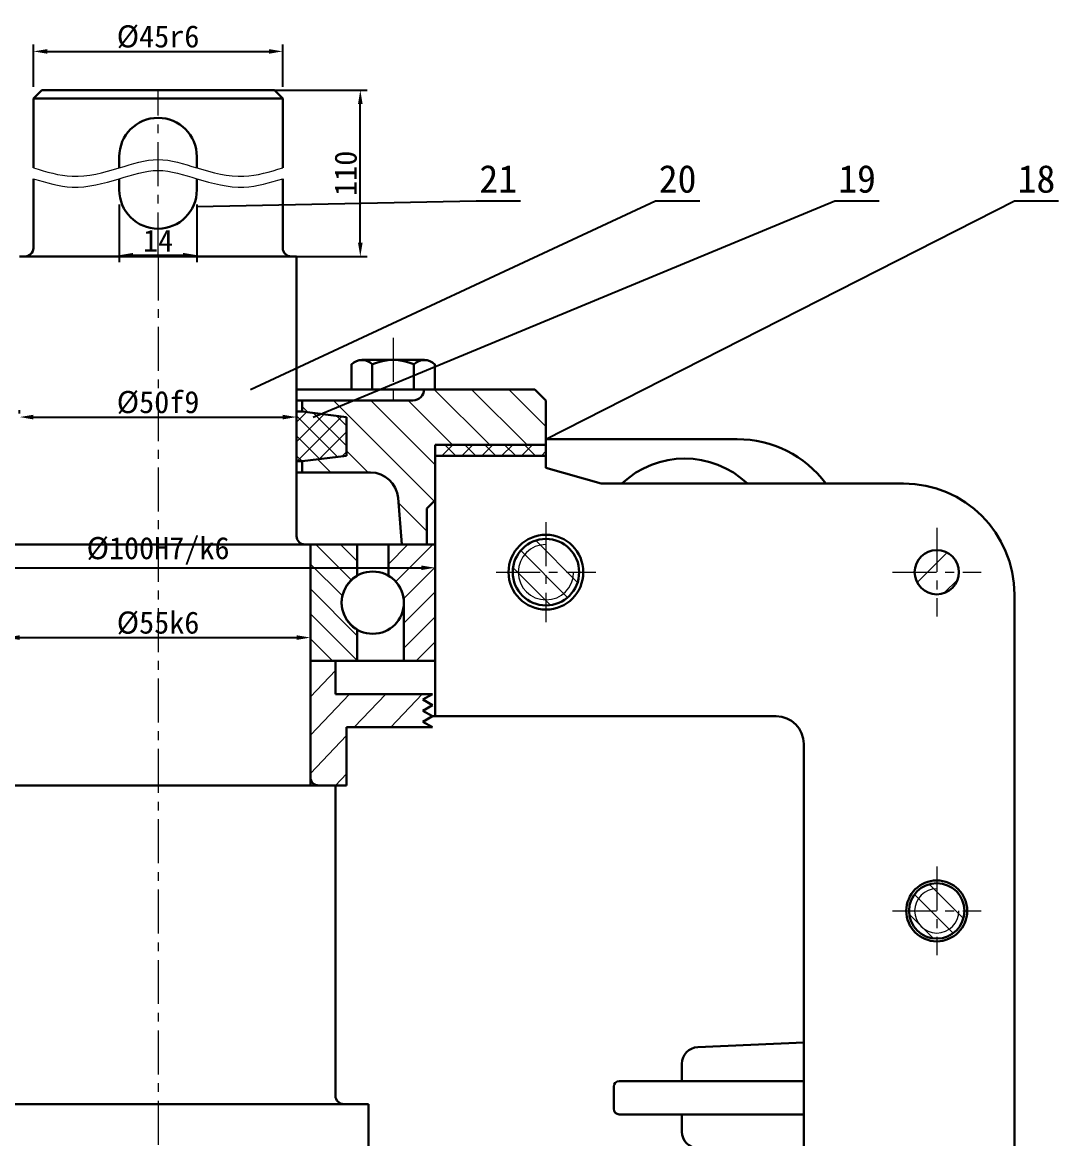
# Model space of a CAD drawing. Header units: millimetres. Extents: x 0 to 1189, y 0 to 841.
# Drawn here: x 443.9 to 630.9, y 249.1 to 450.6 of the extents above; entities that cross this region are included whole.
import ezdxf
from ezdxf import colors
from ezdxf.entities.mleader import LeaderData, LeaderLine
from ezdxf.enums import TextEntityAlignment as Align
from ezdxf.math import Vec2, Vec3

# ---------------------------------------------------------------- set-up
doc = ezdxf.new("R2010")
doc.units = ezdxf.units.MM
doc.header["$LTSCALE"] = 0.25
doc.linetypes.add('CENTER', pattern=[50.8, 31.75, -6.35, 6.35, -6.35])
for name, color, linetype, lineweight in [('中心线', 7, 'CENTER', 15), ('剖面线', 5, 'Continuous', 15), ('尺寸', 3, 'Continuous', 15), ('文字', 7, 'Continuous', 15), ('标注', 7, 'Continuous', 15), ('粗实线', 7, 'Continuous', 30), ('细实线', 7, 'Continuous', 15)]:
    doc.layers.add(name, color=color, linetype=linetype, lineweight=lineweight)
doc.styles.add('Songti', font='')
doc.styles.get("Standard").update_dxf_attribs({"font": ''})
doc.styles.get('Songti').set_extended_font_data('SimSun')
doc.styles.get('Standard').set_extended_font_data('SimSun')
doc.dimstyles.new('Songti', dxfattribs={"dimtxt": 4, "dimasz": 2.5, "dimexe": 1.25, "dimexo": 0.625, "dimtad": 1, "dimdec": 0, "dimdsep": 46, "dimtxsty": 'Songti', "dimcen": 2.5, "dimadec": 0, "dimazin": 0, "dimtfac": 1, "dimtdec": 3, "dimtmove": 0, "dimatfit": 3, "dimfxl": 1, "dimarcsym": 0})

# ---------------------------------------------------------------- blocks, each defined once
blk = doc.blocks.new('*D939')
at = {"layer": 'Defpoints', "color": 0, "transparency": 16777216}
for p in [(490.86, 445.31), (445.86, 438.31), (490.86, 438.31)]:
    blk.add_point(p, dxfattribs=at)
at = {"layer": '尺寸', "color": 0, "lineweight": -2, "transparency": 16777216}
for p, q in [((445.86, 438.93), (445.86, 446.56)), ((448.36, 445.31), (488.36, 445.31)), ((490.86, 438.93), (490.86, 446.56))]:
    blk.add_line(p, q, dxfattribs=at)
at = {"layer": '尺寸', "color": 0, "transparency": 16777216}
for points in [[(448.36, 445.72), (448.36, 444.89), (445.86, 445.31)], [(488.36, 445.72), (488.36, 444.89), (490.86, 445.31)]]:
    blk.add_solid(points, dxfattribs=at)
at = {"layer": '尺寸', "color": 0, "transparency": 16777216, "insert": (468.36, 447.93), "char_height": 4, "attachment_point": 5, "style": 'Songti'}
blk.add_mtext('%%c45r6', dxfattribs=at)
blk = doc.blocks.new('*D940')
at = {"layer": 'Defpoints', "color": 0, "transparency": 16777216}
for p in [(468.36, 438.31), (504.86, 438.31), (468.36, 408.31)]:
    blk.add_point(p, dxfattribs=at)
at = {"layer": '尺寸', "color": 0, "lineweight": -2, "transparency": 16777216}
for p, q in [((468.99, 438.31), (506.11, 438.31)), ((504.86, 410.81), (504.86, 435.81)), ((468.99, 408.31), (506.11, 408.31))]:
    blk.add_line(p, q, dxfattribs=at)
at = {"layer": '尺寸', "color": 0, "transparency": 16777216}
for points in [[(504.44, 435.81), (505.28, 435.81), (504.86, 438.31)], [(504.44, 410.81), (505.28, 410.81), (504.86, 408.31)]]:
    blk.add_solid(points, dxfattribs=at)
at = {"layer": '尺寸', "color": 0, "transparency": 16777216, "insert": (502.24, 423.31), "char_height": 4, "attachment_point": 5, "rotation": 90, "style": 'Songti'}
blk.add_mtext('110', dxfattribs=at)
blk = doc.blocks.new('*D941')
at = {"layer": 'Defpoints', "color": 0, "transparency": 16777216}
for p in [(461.36, 418.31), (475.36, 418.31), (475.36, 408.52)]:
    blk.add_point(p, dxfattribs=at)
at = {"layer": '尺寸', "color": 0, "lineweight": -2, "transparency": 16777216}
for p, q in [((461.36, 417.68), (461.36, 407.27)), ((475.36, 417.68), (475.36, 407.27)), ((463.86, 408.52), (472.86, 408.52))]:
    blk.add_line(p, q, dxfattribs=at)
at = {"layer": '尺寸', "color": 0, "transparency": 16777216}
for points in [[(463.86, 408.94), (463.86, 408.1), (461.36, 408.52)], [(472.86, 408.94), (472.86, 408.1), (475.36, 408.52)]]:
    blk.add_solid(points, dxfattribs=at)
at = {"layer": '尺寸', "color": 0, "transparency": 16777216, "insert": (468.36, 411.14), "char_height": 4, "attachment_point": 5, "style": 'Songti'}
blk.add_mtext('14', dxfattribs=at)
blk = doc.blocks.new('*D950')
at = {"layer": 'Defpoints', "color": 0, "transparency": 16777216}
for p in [(440.86, 339.51), (495.86, 339.51), (495.86, 339.51)]:
    blk.add_point(p, dxfattribs=at)
at = {"layer": '尺寸', "color": 0, "lineweight": -2, "transparency": 16777216}
for p, q in [((440.86, 340.13), (440.86, 340.76)), ((495.86, 340.13), (495.86, 340.76)), ((443.36, 339.51), (493.36, 339.51))]:
    blk.add_line(p, q, dxfattribs=at)
at = {"layer": '尺寸', "color": 0, "transparency": 16777216}
for points in [[(443.36, 339.92), (443.36, 339.09), (440.86, 339.51)], [(493.36, 339.92), (493.36, 339.09), (495.86, 339.51)]]:
    blk.add_solid(points, dxfattribs=at)
at = {"layer": '尺寸', "color": 0, "transparency": 16777216, "insert": (468.36, 342.13), "char_height": 4, "attachment_point": 5, "style": 'Songti'}
blk.add_mtext('%%c55k6', dxfattribs=at)
blk = doc.blocks.new('*D951')
at = {"layer": 'Defpoints', "color": 0, "transparency": 16777216}
for p in [(418.36, 352.11), (518.36, 352.11), (518.36, 352.11)]:
    blk.add_point(p, dxfattribs=at)
at = {"layer": '尺寸', "color": 0, "lineweight": -2, "transparency": 16777216}
for p, q in [((418.36, 352.73), (418.36, 353.36)), ((518.36, 352.73), (518.36, 353.36)), ((420.86, 352.11), (515.86, 352.11))]:
    blk.add_line(p, q, dxfattribs=at)
at = {"layer": '尺寸', "color": 0, "transparency": 16777216}
for points in [[(420.86, 352.52), (420.86, 351.69), (418.36, 352.11)], [(515.86, 352.52), (515.86, 351.69), (518.36, 352.11)]]:
    blk.add_solid(points, dxfattribs=at)
at = {"layer": '尺寸', "color": 0, "transparency": 16777216, "insert": (468.36, 355.17), "char_height": 4, "attachment_point": 5, "style": 'Songti'}
blk.add_mtext('%%c100H7/k6', dxfattribs=at)
blk = doc.blocks.new('*D953')
at = {"layer": 'Defpoints', "color": 0, "transparency": 16777216}
for p in [(443.36, 379.31), (493.36, 379.31), (493.36, 379.31)]:
    blk.add_point(p, dxfattribs=at)
at = {"layer": '尺寸', "color": 0, "lineweight": -2, "transparency": 16777216}
for p, q in [((443.36, 379.93), (443.36, 380.56)), ((445.86, 379.31), (490.86, 379.31)), ((493.36, 379.93), (493.36, 380.56))]:
    blk.add_line(p, q, dxfattribs=at)
at = {"layer": '尺寸', "color": 0, "transparency": 16777216}
for points in [[(445.86, 379.72), (445.86, 378.89), (443.36, 379.31)], [(490.86, 379.72), (490.86, 378.89), (493.36, 379.31)]]:
    blk.add_solid(points, dxfattribs=at)
at = {"layer": '尺寸', "color": 0, "transparency": 16777216, "insert": (468.36, 381.93), "char_height": 4, "attachment_point": 5, "style": 'Songti'}
blk.add_mtext('%%c50f9', dxfattribs=at)
blk = doc.blocks.new('_None')

msp = doc.modelspace()

# ---------------------------------------------------------------- hatches: boundary and pattern name
at = {"layer": '剖面线'}
h = msp.add_hatch(dxfattribs=at)
h.set_pattern_fill('ANSI31', color=256, scale=1.5, angle=90, style=0)
edge = h.paths.add_edge_path(flags=16)
edge.add_arc((506.69, 364.31), 5, 4.6907, 90)
edge.add_line((506.69, 369.31), (494.36, 369.31))
edge.add_line((494.36, 369.31), (494.36, 371.32))
edge.add_line((494.36, 371.32), (502.36, 372.31))
edge.add_line((502.36, 372.31), (502.36, 379.31))
edge.add_line((502.36, 379.31), (494.36, 380.29))
edge.add_line((494.36, 380.29), (494.36, 382.31))
edge.add_line((494.36, 382.31), (514.36, 382.31))
edge.add_arc((514.36, 384.31), 2, 270, 360)
edge.add_line((516.36, 384.31), (523.86, 384.31))
edge.add_line((523.86, 384.31), (532.86, 384.31))
edge.add_line((532.86, 384.31), (536.36, 384.31))
edge.add_line((536.36, 384.31), (538.36, 382.31))
edge.add_line((538.36, 382.31), (538.36, 374.31))
edge.add_line((538.36, 374.31), (532.86, 374.31))
edge.add_line((532.86, 374.31), (523.86, 374.31))
edge.add_line((523.86, 374.31), (518.36, 374.31))
edge.add_line((518.36, 374.31), (518.36, 372.31))
edge.add_line((518.36, 372.31), (518.36, 364.31))
edge.add_line((518.36, 364.31), (516.86, 362.81))
edge.add_line((516.86, 362.81), (516.86, 356.31))
edge.add_line((516.86, 356.31), (512.36, 356.31))
edge.add_line((512.36, 356.31), (511.67, 364.72))
h = msp.add_hatch(dxfattribs=at)
h.set_pattern_fill('ANSI37', color=256, scale=0.8, style=0)
h.paths.add_polyline_path([(493.36, 375.81), (493.36, 380.29), (494.36, 380.29), (502.36, 379.31), (502.36, 372.31), (494.36, 371.32), (493.36, 371.32)], flags=16)
h = msp.add_hatch(dxfattribs=at)
h.set_pattern_fill('ANSI37', color=256, scale=0.8, style=0)
h.paths.add_polyline_path([(538.36, 374.31), (538.36, 372.31), (518.36, 372.31), (518.36, 374.31)], flags=16)
h = msp.add_hatch(dxfattribs=at)
h.set_pattern_fill('ANSI31', color=256, angle=90, style=0)
edge = h.paths.add_edge_path(flags=16)
edge.add_arc((538.36, 351.31), 6, 0, 360)
h = msp.add_hatch(dxfattribs=at)
h.set_pattern_fill('ANSI31', color=256, angle=90, style=0)
edge = h.paths.add_edge_path(flags=16)
edge.add_line((495.86, 345.81), (495.86, 335.31))
edge.add_line((495.86, 335.31), (504.3, 335.31))
edge.add_line((504.3, 335.31), (504.3, 340.94))
edge.add_arc((507.11, 345.81), 5.62, 120, 240, ccw=False)
edge.add_line((504.3, 350.68), (504.3, 356.31))
edge.add_line((504.3, 356.31), (495.86, 356.31))
edge.add_line((495.86, 356.31), (495.86, 345.81))
h = msp.add_hatch(dxfattribs=at)
h.set_pattern_fill('ANSI31', color=256, style=0)
edge = h.paths.add_edge_path(flags=16)
edge.add_line((518.36, 345.81), (518.36, 356.31))
edge.add_line((518.36, 356.31), (509.92, 356.31))
edge.add_line((509.92, 356.31), (509.92, 350.68))
edge.add_arc((507.11, 345.81), 5.63, 0, 60, ccw=False)
edge.add_line((512.74, 345.81), (512.74, 335.31))
edge.add_line((512.74, 335.31), (518.36, 335.31))
edge.add_line((518.36, 335.31), (518.36, 345.81))
h = msp.add_hatch(dxfattribs=at)
h.set_pattern_fill('ANSI31', color=256, scale=1.5, style=0)
edge = h.paths.add_edge_path(flags=16)
edge.add_arc((608.9, 351.31), 4, 0, 360)
h = msp.add_hatch(dxfattribs=at)
h.set_pattern_fill('ANSI31', color=256, scale=1.5, angle=1.5, style=0)
h.paths.add_polyline_path([(495.86, 312.81), (502.36, 312.81), (502.36, 323.31), (517.86, 323.31), (516.13, 324.31), (517.86, 325.31), (516.13, 326.31), (517.86, 327.31), (516.13, 328.31), (517.86, 329.31), (500.36, 329.31), (500.36, 335.31), (495.86, 335.31)], flags=16)
h = msp.add_hatch(dxfattribs=at)
h.set_pattern_fill('ANSI31', color=256, angle=90, style=0)
edge = h.paths.add_edge_path(flags=16)
edge.add_arc((608.9, 290.18), 5, 0, 360)

# ---------------------------------------------------------------- linework, layer by layer
at = {"layer": '中心线'}
for p, q in [((468.36, 408.31), (468.36, 438.31)), ((468.36, 408.31), (468.36, 121.81)), ((510.79, 393.61), (510.79, 381.31)), ((538.36, 360.31), (538.36, 342.31)), ((608.9, 359.31), (608.9, 343.31)), ((529.36, 351.31), (547.36, 351.31)), ((600.9, 351.31), (616.9, 351.31)), ((608.9, 298.18), (608.9, 282.18)), ((600.9, 290.18), (616.9, 290.18))]:
    msp.add_line(p, q, dxfattribs=at)
at = {"layer": '粗实线'}
for p, q in [((445.86, 436.81), (447.36, 438.31)), ((447.36, 438.31), (489.36, 438.31)), ((489.36, 438.31), (490.86, 436.81)), ((445.86, 424.29), (445.86, 436.81)), ((445.86, 436.81), (490.86, 436.81)), ((490.86, 436.81), (490.86, 424.29)), ((461.36, 424.29), (461.36, 426.31)), ((475.36, 424.29), (475.36, 426.31)), ((445.86, 409.81), (445.86, 422.33)), ((461.36, 422.33), (461.36, 420.31)), ((475.36, 422.33), (475.36, 420.31)), ((490.86, 422.33), (490.86, 409.81)), ((443.36, 408.31), (493.36, 408.31)), ((493.36, 408.31), (493.36, 357.81)), ((516.42, 389.61), (505.16, 389.61)), ((503.28, 384.31), (503.28, 388.83)), ((507.03, 384.31), (507.03, 388.83)), ((514.54, 384.31), (514.54, 388.83)), ((518.29, 384.31), (518.29, 388.83)), ((516.36, 384.31), (493.36, 384.31)), ((510.79, 384.31), (503.28, 384.31)), ((510.79, 384.31), (518.29, 384.31)), ((523.86, 384.31), (516.36, 384.31)), ((516.36, 384.31), (516.36, 384.31)), ((532.86, 384.31), (523.86, 384.31)), ((536.36, 384.31), (532.86, 384.31)), ((538.36, 382.31), (536.36, 384.31)), ((494.36, 382.31), (493.36, 382.31)), ((514.36, 382.31), (494.36, 382.31)), ((494.36, 382.31), (494.36, 380.29)), ((538.36, 374.31), (538.36, 382.31)), ((493.36, 375.81), (493.36, 380.29)), ((493.36, 380.29), (494.36, 380.29)), ((494.36, 380.29), (502.36, 379.31)), ((494.36, 380.29), (502.36, 379.31)), ((502.36, 379.31), (502.36, 372.31)), ((502.36, 379.31), (502.36, 372.31)), ((493.36, 371.32), (493.36, 375.81)), ((572.9, 375.31), (538.36, 375.31)), ((518.36, 372.31), (518.36, 374.31)), ((518.36, 374.31), (523.86, 374.31)), ((518.36, 372.31), (518.36, 374.31)), ((518.36, 374.31), (538.36, 374.31)), ((523.86, 374.31), (532.86, 374.31)), ((532.86, 374.31), (538.36, 374.31)), ((538.36, 374.31), (538.36, 372.31)), ((494.36, 371.32), (493.36, 371.32)), ((502.36, 372.31), (494.36, 371.32)), ((502.36, 372.31), (494.36, 371.32)), ((494.36, 371.32), (494.36, 369.31)), ((518.36, 325.31), (518.36, 372.31)), ((518.36, 372.31), (518.36, 372.31)), ((518.36, 372.31), (538.36, 372.31)), ((518.36, 364.31), (518.36, 372.31)), ((538.36, 372.31), (518.36, 372.31)), ((538.36, 372.31), (538.36, 370.17)), ((494.36, 369.31), (493.36, 369.31)), ((506.69, 369.31), (494.36, 369.31)), ((538.36, 370.17), (548.36, 367.31)), ((602.9, 367.31), (548.36, 367.31)), ((511.67, 364.72), (512.36, 356.31)), ((516.86, 362.81), (518.36, 364.31)), ((516.86, 356.31), (516.86, 362.81)), ((468.36, 356.31), (418.36, 356.31)), ((440.86, 356.31), (495.86, 356.31)), ((468.36, 356.31), (518.36, 356.31)), ((495.86, 356.31), (495.86, 314.31)), ((504.3, 356.31), (495.86, 356.31)), ((495.86, 356.31), (495.86, 345.81)), ((504.3, 350.68), (504.3, 356.31)), ((504.3, 356.31), (509.92, 356.31)), ((518.36, 356.31), (509.92, 356.31)), ((509.92, 356.31), (509.92, 350.68)), ((512.36, 356.31), (516.86, 356.31)), ((518.36, 345.81), (518.36, 356.31)), ((622.9, 347.31), (622.9, 239.06)), ((495.86, 345.81), (495.86, 335.31)), ((512.74, 345.81), (512.74, 335.31)), ((518.36, 335.31), (518.36, 345.81)), ((504.3, 335.31), (504.3, 340.94)), ((495.86, 335.31), (504.3, 335.31)), ((500.36, 335.31), (495.86, 335.31)), ((495.86, 335.31), (495.86, 312.81)), ((500.36, 329.31), (500.36, 335.31)), ((504.3, 335.31), (512.74, 335.31)), ((512.74, 335.31), (518.36, 335.31)), ((517.86, 329.31), (500.36, 329.31)), ((516.13, 328.31), (517.86, 329.31)), ((517.86, 327.31), (516.13, 328.31)), ((516.13, 326.31), (517.86, 327.31)), ((517.86, 325.31), (516.13, 326.31)), ((516.13, 324.31), (517.86, 325.31)), ((517.86, 325.31), (518.36, 325.31)), ((579.9, 325.31), (518.36, 325.31)), ((502.36, 312.81), (502.36, 323.31)), ((502.36, 323.31), (517.86, 323.31)), ((517.86, 323.31), (516.13, 324.31)), ((584.9, 320.31), (584.9, 239.06)), ((436.36, 312.81), (500.36, 312.81)), ((495.86, 312.81), (502.36, 312.81)), ((500.36, 312.81), (500.36, 256.81)), ((565.77, 265.58), (584.9, 266.45)), ((562.9, 262.58), (562.9, 259.45)), ((550.59, 258.45), (550.59, 256.45)), ((551.59, 259.45), (584.9, 259.45)), ((550.59, 254.45), (550.59, 256.45)), ((430.36, 255.31), (506.36, 255.31)), ((506.36, 255.31), (506.36, 245.31)), ((551.59, 253.45), (584.9, 253.45)), ((562.9, 250.32), (562.9, 253.45))]:
    msp.add_line(p, q, dxfattribs=at)
for centre, radius in [((538.36, 351.31), 6.75), ((538.36, 351.31), 6), ((608.9, 351.31), 4), ((507.11, 345.81), 5.62), ((608.9, 290.18), 5.5), ((608.9, 290.18), 5)]:
    msp.add_circle(centre, radius, dxfattribs=at)
for centre, radius, start, end in [((468.36, 426.31), 7, 0, 180), ((468.36, 420.31), 7, 180, 0), ((444.36, 409.81), 1.5, 270, 0), ((492.36, 409.81), 1.5, 180, 270), ((505.16, 386.95), 2.65, 45, 135), ((510.79, 380.16), 9.45, 66.5982, 113.4018), ((516.42, 386.95), 2.65, 45, 135), ((514.36, 384.31), 2, 270, 0), ((572.9, 355.31), 20, 36.8699, 90), ((563.4, 355.31), 16.5, 46.6582, 133.3418), ((506.69, 364.31), 5, 4.6907, 90), ((602.9, 347.31), 20, 0, 90), ((494.86, 357.81), 1.5, 180, 270), ((507.11, 345.81), 5.62, 120, 240), ((507.11, 345.81), 5.63, 0, 60), ((579.9, 320.31), 5, 0, 90), ((497.36, 314.31), 1.5, 180, 270), ((565.9, 262.58), 3, 92.6026, 180), ((551.59, 258.45), 1, 90, 180), ((501.86, 256.81), 1.5, 180, 270), ((551.59, 254.45), 1, 180, 270), ((565.9, 250.32), 3, 180, 267.3974)]:
    msp.add_arc(centre, radius, start, end, dxfattribs=at)
at = {"layer": '细实线'}
for centre, radius in [((538.36, 351.31), 5), ((608.9, 290.18), 4)]:
    msp.add_arc(centre, radius, 90, 0, dxfattribs=at)
for points in [[(445.86, 424.29), (448.19, 423.58), (453.32, 422.04), (460.9, 424.05), (468.36, 426.57), (475.82, 424.05), (483.4, 422.04), (488.53, 423.58), (490.86, 424.29)], [(445.86, 422.33), (448.19, 421.63), (453.32, 420.08), (460.9, 422.09), (468.36, 424.61), (475.82, 422.09), (483.4, 420.08), (488.53, 421.63), (490.86, 422.33)]]:
    msp.add_open_spline(points, degree=3, knots=[0, 0, 0, 0, 7.158911, 15.790249, 22.949159, 30.10807, 38.739408, 45.898319, 45.898319, 45.898319, 45.898319], dxfattribs=at)

# ---------------------------------------------------------------- texts
at = {"layer": '文字', "style": 'Songti'}
for s, p in [('21', (529.75, 422.31)), ('20', (562.13, 422.31)), ('19', (594.52, 422.31)), ('18', (626.9, 422.31))]:
    msp.add_text(s, height=5, dxfattribs=at).set_placement(p, align=Align.MIDDLE_CENTER)

# ---------------------------------------------------------------- dimensions: what is measured, and where the dimension line sits
at = {"layer": '尺寸'}
for base, p1, p2, override, picture, middle in [((490.86, 445.31), (445.86, 438.31), (490.86, 438.31), {"dimpost": '%%c<>r6'}, '*D939', (468.36, 447.93)), ((475.36, 408.52), (461.36, 418.31), (475.36, 418.31), {"dimpost": '<>'}, '*D941', (468.36, 411.14)), ((493.36, 379.31), (443.36, 379.31), (493.36, 379.31), {"dimpost": '%%c<>f9'}, '*D953', (468.36, 381.93)), ((518.36, 352.11), (418.36, 352.11), (518.36, 352.11), {"dimpost": '%%c<>H7/k6'}, '*D951', (468.36, 355.17)), ((495.86, 339.51), (440.86, 339.51), (495.86, 339.51), {"dimpost": '%%c<>k6'}, '*D950', (468.36, 342.13))]:
    dim = msp.add_linear_dim(base=base, p1=p1, p2=p2, dimstyle='Songti', override=override, dxfattribs=at)
    dim.commit()
    dim.dimension.update_dxf_attribs({"geometry": picture, "text_midpoint": middle})
dim = msp.add_linear_dim(base=(504.86, 438.31), p1=(468.36, 408.31), p2=(468.36, 438.31), angle=90, text='110', dimstyle='Songti', override={"dimpost": '<>'}, dxfattribs=at)
dim.commit()
dim.dimension.update_dxf_attribs({"geometry": '*D940', "text_midpoint": (502.24, 423.31)})

# ---------------------------------------------------------------- leaders
at = {"layer": '标注'}
ml = msp.add_multileader_mtext('Standard', dxfattribs=at)
ml.set_content('', color=256)
ml.set_leader_properties()
ml.set_arrow_properties(name='NONE')
ml.build(insert=Vec2(0, 0))
ml.multileader.update_dxf_attribs({"text_left_attachment_type": 5, "text_right_attachment_type": 5, "dogleg_length": 6})
ctx = ml.context
ctx.base_point = Vec3(531.75, 418.31)
ctx.left_attachment, ctx.right_attachment = 5, 5
notes = []
notes.append((ctx, [(0, (1, 1, 0), (525.75, 418.31), (1, 0), 6, [(0, [(475.36, 417.31)], 0, [])])]))
ctx.mtext.insert, ctx.mtext.flow_direction = Vec3(533.75, 422.31), 5
ml = msp.add_multileader_mtext('Standard', dxfattribs=at)
ml.set_content('', color=256)
ml.set_leader_properties()
ml.set_arrow_properties(name='NONE')
ml.build(insert=Vec2(0, 0))
ml.multileader.update_dxf_attribs({"text_left_attachment_type": 5, "text_right_attachment_type": 5, "dogleg_length": 6})
ctx = ml.context
ctx.base_point = Vec3(564.13, 418.31)
ctx.left_attachment, ctx.right_attachment = 5, 5
notes.append((ctx, [(0, (1, 1, 0), (558.13, 418.31), (1, 0), 6, [(0, [(485.03, 384.31)], 0, [])])]))
ctx.mtext.insert, ctx.mtext.flow_direction = Vec3(566.13, 422.31), 5
ml = msp.add_multileader_mtext('Standard', dxfattribs=at)
ml.set_content('', color=256)
ml.set_leader_properties()
ml.set_arrow_properties(name='NONE')
ml.build(insert=Vec2(0, 0))
ml.multileader.update_dxf_attribs({"text_left_attachment_type": 5, "text_right_attachment_type": 5, "dogleg_length": 6})
ctx = ml.context
ctx.base_point = Vec3(596.52, 418.31)
ctx.left_attachment, ctx.right_attachment = 5, 5
notes.append((ctx, [(0, (1, 1, 0), (590.52, 418.31), (1, 0), 6, [(0, [(496.36, 379.31)], 0, [])])]))
ctx.mtext.insert, ctx.mtext.flow_direction = Vec3(598.52, 422.31), 5
ml = msp.add_multileader_mtext('Standard', dxfattribs=at)
ml.set_content('', color=256)
ml.set_leader_properties()
ml.set_arrow_properties(name='NONE')
ml.build(insert=Vec2(0, 0))
ml.multileader.update_dxf_attribs({"text_left_attachment_type": 5, "text_right_attachment_type": 5, "dogleg_length": 6})
ctx = ml.context
ctx.base_point = Vec3(628.9, 418.31)
ctx.left_attachment, ctx.right_attachment = 5, 5
notes.append((ctx, [(0, (1, 1, 0), (622.9, 418.31), (1, 0), 6, [(0, [(538.36, 375.31)], 0, [])])]))
ctx.mtext.insert, ctx.mtext.flow_direction = Vec3(630.9, 422.31), 5
for ctx, leaders in notes:
    for number, flags, end, landing, length, lines in leaders:
        leader = LeaderData()
        leader.index, (leader.has_last_leader_line, leader.has_dogleg_vector, leader.attachment_direction) = number, flags
        leader.last_leader_point, leader.dogleg_vector, leader.dogleg_length = Vec3(end), Vec3(landing), length
        for number, points, colour, breaks in lines:
            line = LeaderLine()
            line.index, line.vertices, line.color, line.breaks = number, Vec3.list(points), colors.encode_raw_color(colour), breaks
            leader.lines.append(line)
        ctx.leaders.append(leader)

doc.saveas('drawing.dxf')
